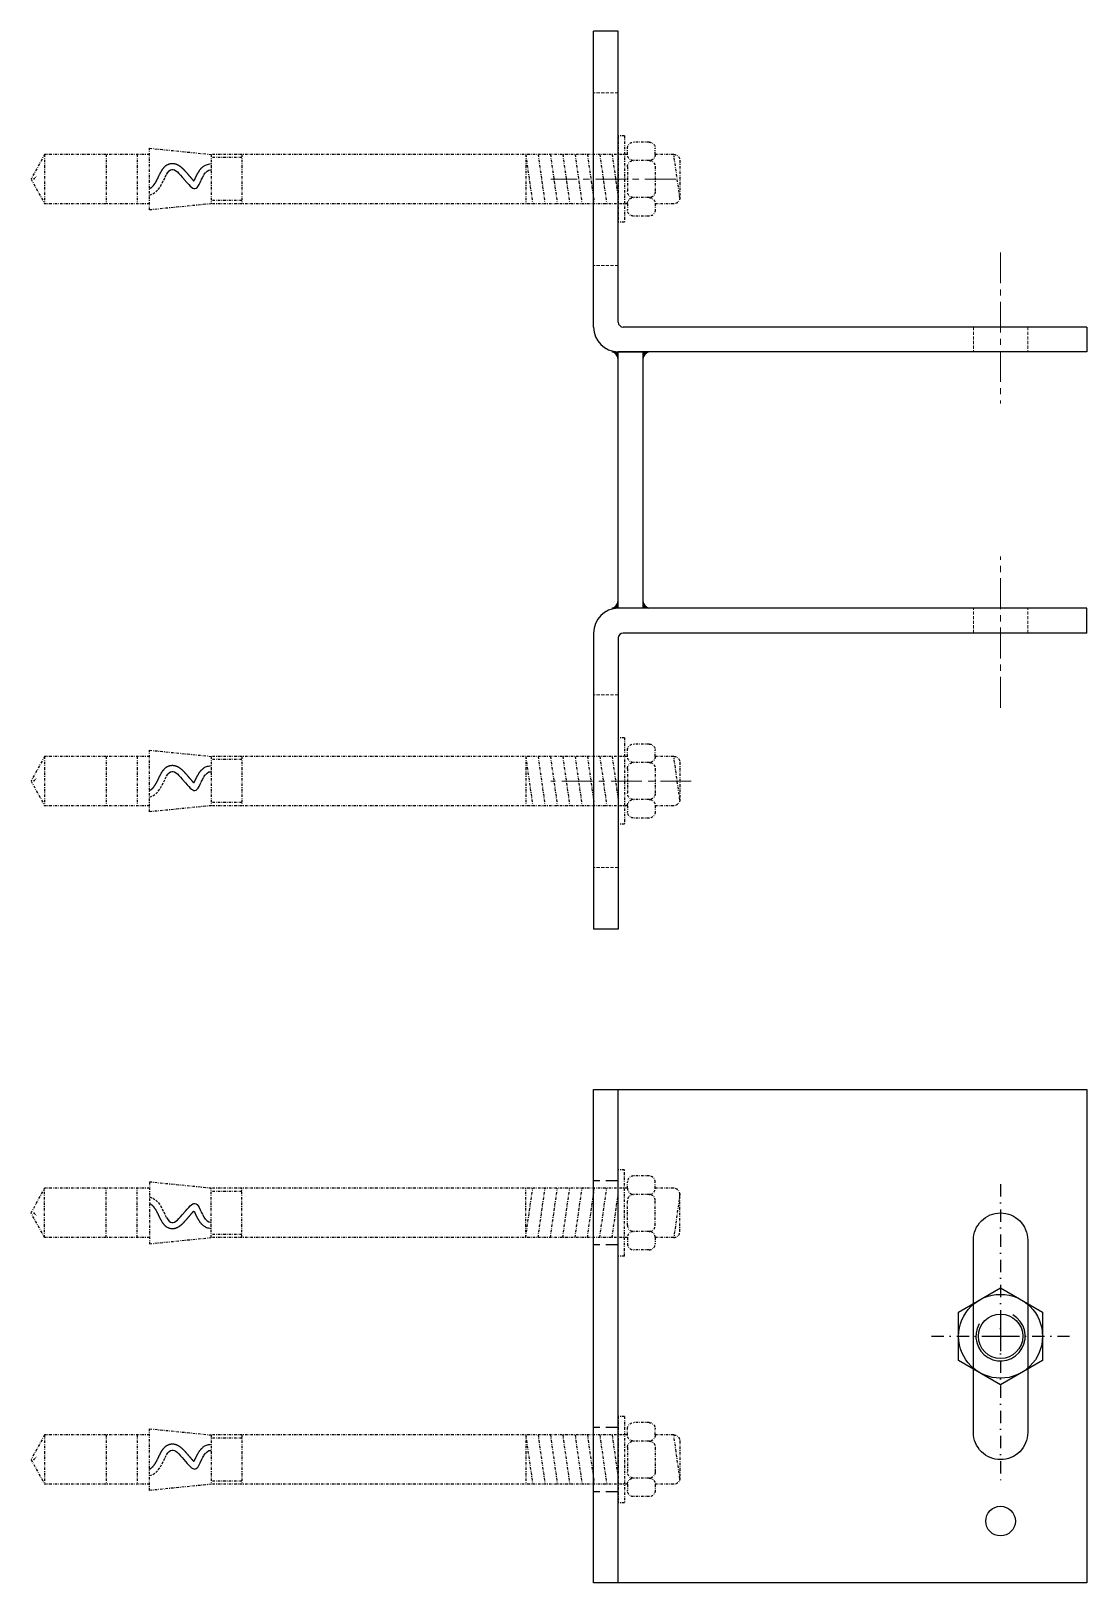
# Model space of a CAD drawing. Header units: millimetres. Extents: x -74804 to -74014, y 42042 to 42869.
# Drawn here: x -74804.5 to -74590.5, y 42554.7 to 42869.2 of the extents above; entities that cross this region are included whole.
import ezdxf

# ---------------------------------------------------------------- set-up
doc = ezdxf.new("R2010")
doc.units = ezdxf.units.MM
for name, pattern in [('CENTER', [2, 1.25, -0.25, 0.25, -0.25]), ('DASHDOT', [1, 0.5, -0.25, 0, -0.25]), ('HIDDEN', [0.375, 0.25, -0.125]), ('HIDDEN2', [0.1875, 0.125, -0.0625])]:
    doc.linetypes.add(name, pattern=pattern)
for name, color, linetype in [('ART_AKS', 1, 'DASHDOT'), ('ART_ANKRAJ', 83, 'Continuous'), ('ART_DUBEL', 55, 'Continuous'), ('GÖR-PROFIL', 172, 'Continuous'), ('Vida-Aksesuar', 8, 'Continuous'), ('ÇELİK', 62, 'Continuous')]:
    doc.layers.add(name, color=color, linetype=linetype)
doc.layers.add('ART_AKSESUAR', color=11, linetype='Continuous', lineweight=13)

# ---------------------------------------------------------------- blocks, each defined once
blk = doc.blocks.new("120'lik_Dubel")
at = {"layer": 'ART_DUBEL', "linetype": 'DASHDOT'}
for p, q in [((9439.29, 62684.62), (9444.29, 62687.37)), ((9444.29, 62687.37), (9449.29, 62684.62)), ((9439.29, 62663.37), (9439.29, 62684.62)), ((9439.29, 62684.62), (9449.29, 62684.62)), ((9449.29, 62663.37), (9449.29, 62684.62)), ((9439.29, 62672.12), (9449.29, 62672.12)), ((9439.29, 62665.87), (9449.29, 62665.87)), ((9442.19, 62660.64), (9442.12, 62660.59)), ((9442.25, 62660.69), (9442.19, 62660.64)), ((9442.31, 62660.73), (9442.25, 62660.69)), ((9442.38, 62660.78), (9442.31, 62660.73)), ((9442.45, 62660.82), (9442.38, 62660.78)), ((9442.52, 62660.87), (9442.45, 62660.82)), ((9442.59, 62660.91), (9442.52, 62660.87)), ((9442.66, 62660.95), (9442.59, 62660.91)), ((9442.73, 62660.99), (9442.66, 62660.95)), ((9442.8, 62661.03), (9442.73, 62660.99)), ((9442.87, 62661.07), (9442.8, 62661.03)), ((9442.94, 62661.11), (9442.87, 62661.07)), ((9443.02, 62661.15), (9442.94, 62661.11)), ((9443.09, 62661.19), (9443.02, 62661.15)), ((9443.17, 62661.23), (9443.09, 62661.19)), ((9443.24, 62661.27), (9443.17, 62661.23)), ((9443.32, 62661.3), (9443.24, 62661.27)), ((9443.39, 62661.34), (9443.32, 62661.3)), ((9443.47, 62661.38), (9443.39, 62661.34)), ((9443.55, 62661.42), (9443.47, 62661.38)), ((9443.62, 62661.45), (9443.55, 62661.42)), ((9443.7, 62661.49), (9443.62, 62661.45)), ((9443.78, 62661.53), (9443.7, 62661.49)), ((9443.85, 62661.56), (9443.78, 62661.53)), ((9443.93, 62661.6), (9443.85, 62661.56)), ((9444.01, 62661.64), (9443.93, 62661.6)), ((9444.08, 62661.67), (9444.01, 62661.64)), ((9444.16, 62661.71), (9444.08, 62661.67)), ((9444.23, 62661.75), (9444.16, 62661.71)), ((9444.31, 62661.79), (9444.23, 62661.75)), ((9444.38, 62661.83), (9444.31, 62661.79)), ((9444.46, 62661.86), (9444.38, 62661.83)), ((9444.53, 62661.9), (9444.46, 62661.86)), ((9445.12, 62660.79), (9444.48, 62660.47)), ((9444.6, 62661.94), (9444.53, 62661.9)), ((9444.68, 62661.98), (9444.6, 62661.94)), ((9444.75, 62662.02), (9444.68, 62661.98)), ((9444.82, 62662.06), (9444.75, 62662.02)), ((9444.89, 62662.1), (9444.82, 62662.06)), ((9444.96, 62662.14), (9444.89, 62662.1)), ((9445.02, 62662.18), (9444.96, 62662.14)), ((9445.09, 62662.22), (9445.02, 62662.18)), ((9445.15, 62662.26), (9445.09, 62662.22)), ((9445.77, 62661.16), (9445.12, 62660.79)), ((9445.22, 62662.3), (9445.15, 62662.26)), ((9445.28, 62662.35), (9445.22, 62662.3)), ((9445.34, 62662.39), (9445.28, 62662.35)), ((9445.4, 62662.43), (9445.34, 62662.39)), ((9445.45, 62662.47), (9445.4, 62662.43)), ((9445.51, 62662.51), (9445.45, 62662.47)), ((9445.56, 62662.56), (9445.51, 62662.51)), ((9445.61, 62662.6), (9445.56, 62662.56)), ((9445.66, 62662.64), (9445.61, 62662.6)), ((9445.71, 62662.69), (9445.66, 62662.64)), ((9445.76, 62662.73), (9445.71, 62662.69)), ((9445.8, 62662.78), (9445.76, 62662.73)), ((9446.38, 62661.59), (9445.77, 62661.16)), ((9445.85, 62662.83), (9445.8, 62662.78)), ((9445.9, 62662.88), (9445.85, 62662.83)), ((9445.94, 62662.93), (9445.9, 62662.88)), ((9445.98, 62662.98), (9445.94, 62662.93)), ((9446.03, 62663.04), (9445.98, 62662.98)), ((9446.07, 62663.1), (9446.03, 62663.04)), ((9446.11, 62663.16), (9446.07, 62663.1)), ((9446.14, 62663.21), (9446.11, 62663.16)), ((9446.17, 62663.27), (9446.14, 62663.21)), ((9446.2, 62663.32), (9446.17, 62663.27)), ((9446.22, 62663.37), (9446.2, 62663.32)), ((9446.9, 62662.09), (9446.38, 62661.59)), ((9447.3, 62662.68), (9446.9, 62662.09)), ((9447.54, 62663.37), (9447.3, 62662.68)), ((9441.12, 62658.89), (9441.11, 62658.8)), ((9441.11, 62658.8), (9441.11, 62658.72)), ((9441.11, 62658.72), (9441.11, 62658.64)), ((9441.11, 62658.64), (9441.12, 62658.56)), ((9441.14, 62659.05), (9441.12, 62658.97)), ((9441.12, 62658.97), (9441.12, 62658.89)), ((9441.12, 62658.56), (9441.12, 62658.48)), ((9441.12, 62658.48), (9441.14, 62658.4)), ((9441.15, 62659.13), (9441.14, 62659.05)), ((9441.14, 62658.4), (9441.15, 62658.32)), ((9441.17, 62659.22), (9441.15, 62659.13)), ((9441.15, 62658.32), (9441.17, 62658.24)), ((9441.19, 62659.3), (9441.17, 62659.22)), ((9441.17, 62658.24), (9441.18, 62658.17)), ((9441.18, 62658.17), (9441.2, 62658.09)), ((9441.21, 62659.38), (9441.19, 62659.3)), ((9441.2, 62658.09), (9441.23, 62658.02)), ((9441.24, 62659.46), (9441.21, 62659.38)), ((9441.23, 62658.02), (9441.25, 62657.95)), ((9441.27, 62659.53), (9441.24, 62659.46)), ((9441.25, 62657.95), (9441.28, 62657.88)), ((9441.31, 62659.61), (9441.27, 62659.53)), ((9441.28, 62657.88), (9441.31, 62657.81)), ((9441.34, 62659.68), (9441.31, 62659.61)), ((9441.31, 62657.81), (9441.34, 62657.75)), ((9441.38, 62659.76), (9441.34, 62659.68)), ((9441.34, 62657.75), (9441.37, 62657.68)), ((9441.37, 62657.68), (9441.4, 62657.62)), ((9441.42, 62659.83), (9441.38, 62659.76)), ((9441.4, 62657.62), (9441.44, 62657.56)), ((9441.47, 62659.9), (9441.42, 62659.83)), ((9441.44, 62657.56), (9441.47, 62657.5)), ((9441.51, 62659.96), (9441.47, 62659.9)), ((9441.47, 62657.5), (9441.51, 62657.44)), ((9441.56, 62660.03), (9441.51, 62659.96)), ((9441.61, 62660.09), (9441.56, 62660.03)), ((9441.66, 62660.16), (9441.61, 62660.09)), ((9441.71, 62660.22), (9441.66, 62660.16)), ((9441.77, 62660.27), (9441.71, 62660.22)), ((9441.82, 62660.33), (9441.77, 62660.27)), ((9441.88, 62660.39), (9441.82, 62660.33)), ((9441.94, 62660.44), (9441.88, 62660.39)), ((9442, 62660.49), (9441.94, 62660.44)), ((9442.06, 62660.54), (9442, 62660.49)), ((9442.12, 62660.59), (9442.06, 62660.54)), ((9442.44, 62659.13), (9442.35, 62658.86)), ((9442.35, 62658.86), (9442.35, 62658.59)), ((9442.35, 62658.59), (9442.44, 62658.3)), ((9442.63, 62659.39), (9442.44, 62659.13)), ((9442.44, 62658.3), (9442.61, 62658.01)), ((9442.61, 62658.01), (9442.85, 62657.71)), ((9442.93, 62659.65), (9442.63, 62659.39)), ((9442.85, 62657.71), (9443.15, 62657.39)), ((9443.34, 62659.92), (9442.93, 62659.65)), ((9443.87, 62660.19), (9443.34, 62659.92)), ((9444.48, 62660.47), (9443.87, 62660.19)), ((9441.51, 62657.44), (9441.54, 62657.38)), ((9441.54, 62657.38), (9441.58, 62657.32)), ((9441.58, 62657.32), (9441.62, 62657.26)), ((9441.62, 62657.26), (9441.66, 62657.21)), ((9441.66, 62657.21), (9441.7, 62657.16)), ((9441.7, 62657.16), (9441.74, 62657.1)), ((9441.74, 62657.1), (9441.78, 62657.05)), ((9441.78, 62657.05), (9441.82, 62657)), ((9441.82, 62657), (9441.87, 62656.95)), ((9441.87, 62656.95), (9441.91, 62656.89)), ((9441.91, 62656.89), (9441.95, 62656.84)), ((9441.95, 62656.84), (9442, 62656.79)), ((9442, 62656.79), (9442.04, 62656.75)), ((9442.04, 62656.75), (9442.09, 62656.7)), ((9442.09, 62656.7), (9442.14, 62656.65)), ((9442.14, 62656.65), (9442.18, 62656.6)), ((9442.18, 62656.6), (9442.23, 62656.55)), ((9442.23, 62656.55), (9442.28, 62656.5)), ((9442.28, 62656.5), (9442.32, 62656.46)), ((9442.32, 62656.46), (9442.37, 62656.41)), ((9442.37, 62656.41), (9442.42, 62656.36)), ((9442.42, 62656.36), (9442.47, 62656.32)), ((9442.47, 62656.32), (9442.52, 62656.27)), ((9442.52, 62656.27), (9442.57, 62656.23)), ((9442.57, 62656.23), (9442.62, 62656.18)), ((9442.62, 62656.18), (9442.67, 62656.13)), ((9442.67, 62656.13), (9442.72, 62656.09)), ((9442.72, 62656.09), (9442.77, 62656.04)), ((9442.77, 62656.04), (9442.82, 62656)), ((9442.82, 62656), (9442.87, 62655.95)), ((9442.87, 62655.95), (9442.92, 62655.91)), ((9442.92, 62655.91), (9442.97, 62655.87)), ((9442.97, 62655.87), (9443.02, 62655.82)), ((9443.02, 62655.82), (9443.07, 62655.78)), ((9443.07, 62655.78), (9443.12, 62655.73)), ((9443.12, 62655.73), (9443.17, 62655.69)), ((9443.15, 62657.39), (9443.51, 62657.06)), ((9443.17, 62655.69), (9443.22, 62655.65)), ((9443.22, 62655.65), (9443.28, 62655.6)), ((9443.28, 62655.6), (9443.33, 62655.56)), ((9443.33, 62655.56), (9443.38, 62655.52)), ((9443.38, 62655.52), (9443.43, 62655.47)), ((9443.43, 62655.47), (9443.48, 62655.43)), ((9443.48, 62655.43), (9443.53, 62655.39)), ((9443.51, 62657.06), (9443.89, 62656.72)), ((9443.53, 62655.39), (9443.58, 62655.35)), ((9443.58, 62655.35), (9443.63, 62655.31)), ((9443.63, 62655.31), (9443.68, 62655.26)), ((9443.68, 62655.26), (9443.73, 62655.22)), ((9443.73, 62655.22), (9443.77, 62655.18)), ((9443.77, 62655.18), (9443.82, 62655.14)), ((9443.82, 62655.14), (9443.87, 62655.1)), ((9443.87, 62655.1), (9443.92, 62655.06)), ((9443.89, 62656.72), (9444.29, 62656.38)), ((9443.92, 62655.06), (9443.96, 62655.02)), ((9443.96, 62655.02), (9444.01, 62654.98)), ((9444.01, 62654.98), (9444.06, 62654.94)), ((9444.06, 62654.94), (9444.1, 62654.9)), ((9444.1, 62654.9), (9444.15, 62654.87)), ((9444.15, 62654.87), (9444.19, 62654.83)), ((9444.19, 62654.83), (9444.23, 62654.79)), ((9444.23, 62654.79), (9444.27, 62654.75)), ((9444.27, 62654.75), (9444.31, 62654.72)), ((9444.29, 62656.38), (9444.68, 62656.05)), ((9444.31, 62654.72), (9444.35, 62654.68)), ((9444.35, 62654.68), (9444.39, 62654.65)), ((9444.39, 62654.65), (9444.43, 62654.62)), ((9444.43, 62654.62), (9444.46, 62654.59)), ((9444.46, 62654.59), (9444.49, 62654.56)), ((9444.49, 62654.56), (9444.52, 62654.53)), ((9444.52, 62654.53), (9444.55, 62654.5)), ((9444.55, 62654.5), (9444.57, 62654.48)), ((9444.57, 62654.48), (9444.6, 62654.46)), ((9444.59, 62654.33), (9444.57, 62654.31)), ((9444.61, 62654.35), (9444.59, 62654.33)), ((9444.6, 62654.46), (9444.61, 62654.44)), ((9444.61, 62654.44), (9444.62, 62654.42)), ((9444.62, 62654.36), (9444.61, 62654.35)), ((9444.62, 62654.42), (9444.63, 62654.4)), ((9444.63, 62654.38), (9444.62, 62654.36)), ((9444.63, 62654.4), (9444.63, 62654.38)), ((9444.68, 62656.05), (9445.06, 62655.73)), ((9445.06, 62655.73), (9445.41, 62655.42)), ((9445.41, 62655.42), (9445.71, 62655.12)), ((9445.71, 62655.12), (9445.94, 62654.85)), ((9445.94, 62654.85), (9446.1, 62654.6)), ((9446.1, 62654.6), (9446.19, 62654.37)), ((9446.19, 62654.37), (9446.2, 62654.15)), ((9441.25, 62651.42), (9441.2, 62651.16)), ((9441.3, 62651.64), (9441.25, 62651.42)), ((9441.37, 62651.83), (9441.3, 62651.64)), ((9441.44, 62651.99), (9441.37, 62651.83)), ((9441.51, 62652.13), (9441.44, 62651.99)), ((9441.58, 62652.26), (9441.51, 62652.13)), ((9441.66, 62652.37), (9441.58, 62652.26)), ((9441.73, 62652.47), (9441.66, 62652.37)), ((9441.81, 62652.56), (9441.73, 62652.47)), ((9441.88, 62652.65), (9441.81, 62652.56)), ((9441.95, 62652.72), (9441.88, 62652.65)), ((9442.02, 62652.8), (9441.95, 62652.72)), ((9442.09, 62652.86), (9442.02, 62652.8)), ((9442.16, 62652.93), (9442.09, 62652.86)), ((9442.23, 62652.99), (9442.16, 62652.93)), ((9442.3, 62653.05), (9442.23, 62652.99)), ((9442.37, 62653.1), (9442.3, 62653.05)), ((9442.44, 62653.16), (9442.37, 62653.1)), ((9442.46, 62651.31), (9442.41, 62650.87)), ((9442.51, 62653.21), (9442.44, 62653.16)), ((9442.68, 62651.7), (9442.46, 62651.31)), ((9442.59, 62653.26), (9442.51, 62653.21)), ((9442.66, 62653.31), (9442.59, 62653.26)), ((9442.73, 62653.35), (9442.66, 62653.31)), ((9443.03, 62652.05), (9442.68, 62651.7)), ((9442.8, 62653.4), (9442.73, 62653.35)), ((9442.88, 62653.44), (9442.8, 62653.4)), ((9442.95, 62653.49), (9442.88, 62653.44)), ((9443.02, 62653.53), (9442.95, 62653.49)), ((9443.09, 62653.57), (9443.02, 62653.53)), ((9443.46, 62652.35), (9443.03, 62652.05)), ((9443.16, 62653.61), (9443.09, 62653.57)), ((9443.24, 62653.65), (9443.16, 62653.61)), ((9443.31, 62653.69), (9443.24, 62653.65)), ((9443.38, 62653.72), (9443.31, 62653.69)), ((9443.45, 62653.76), (9443.38, 62653.72)), ((9443.52, 62653.8), (9443.45, 62653.76)), ((9443.96, 62652.62), (9443.46, 62652.35)), ((9443.59, 62653.83), (9443.52, 62653.8)), ((9443.65, 62653.86), (9443.59, 62653.83)), ((9443.72, 62653.9), (9443.65, 62653.86)), ((9443.79, 62653.93), (9443.72, 62653.9)), ((9443.85, 62653.96), (9443.79, 62653.93)), ((9443.92, 62653.99), (9443.85, 62653.96)), ((9443.98, 62654.02), (9443.92, 62653.99)), ((9444.47, 62652.87), (9443.96, 62652.62)), ((9444.04, 62654.05), (9443.98, 62654.02)), ((9444.1, 62654.08), (9444.04, 62654.05)), ((9444.16, 62654.11), (9444.1, 62654.08)), ((9444.22, 62654.13), (9444.16, 62654.11)), ((9444.28, 62654.16), (9444.22, 62654.13)), ((9444.33, 62654.18), (9444.28, 62654.16)), ((9444.38, 62654.21), (9444.33, 62654.18)), ((9444.42, 62654.23), (9444.38, 62654.21)), ((9444.47, 62654.25), (9444.42, 62654.23)), ((9444.5, 62654.27), (9444.47, 62654.25)), ((9444.95, 62653.1), (9444.47, 62652.87)), ((9444.54, 62654.29), (9444.5, 62654.27)), ((9444.57, 62654.31), (9444.54, 62654.29)), ((9445.38, 62653.31), (9444.95, 62653.1)), ((9445.72, 62653.52), (9445.38, 62653.31)), ((9445.97, 62653.73), (9445.72, 62653.52)), ((9446.12, 62653.93), (9445.97, 62653.73)), ((9446.2, 62654.15), (9446.12, 62653.93)), ((9439.29, 62566.5), (9439.29, 62650.87)), ((9439.91, 62644.62), (9439.91, 62650.87)), ((9441.2, 62651.16), (9441.16, 62650.87)), ((9448.66, 62644.62), (9448.66, 62650.87)), ((9439.29, 62644.62), (9449.29, 62644.62)), ((9439.29, 62587.12), (9449.29, 62587.12)), ((9439.29, 62587.12), (9449.29, 62585.71)), ((9439.89, 62585.73), (9439.89, 62585.73)), ((9439.29, 62584.62), (9449.29, 62583.21)), ((9439.29, 62582.12), (9449.29, 62580.71)), ((9439.29, 62579.62), (9449.29, 62578.21)), ((9439.29, 62577.12), (9449.29, 62575.71)), ((9439.29, 62574.62), (9449.29, 62573.21)), ((9439.29, 62572.12), (9449.29, 62570.71)), ((9439.29, 62569.62), (9448.13, 62568.37)), ((9435.54, 62568.37), (9453.04, 62568.37)), ((9435.54, 62567.12), (9435.54, 62568.37)), ((9435.54, 62567.12), (9453.04, 62567.12)), ((9439.29, 62566.5), (9438.04, 62566.5)), ((9441.79, 62566.5), (9446.79, 62566.5)), ((9449.29, 62566.5), (9450.54, 62566.5)), ((9453.04, 62567.12), (9453.04, 62568.37)), ((9436.79, 62562.12), (9436.79, 62565.25)), ((9440.54, 62562.12), (9440.54, 62565.25)), ((9451.79, 62562.12), (9451.79, 62565.25)), ((9439.29, 62560.87), (9438.04, 62560.87)), ((9449.29, 62560.87), (9450.54, 62560.87)), ((9449.29, 62557.12), (9449.29, 62560.87)), ((9440.54, 62555.87), (9448.04, 62555.87))]:
    blk.add_line(p, q, dxfattribs=at)
blk.add_lwpolyline([(9448.13, 62555.87), (9439.29, 62557.12), (9439.29, 62560.87, 0.414214), (9440.54, 62562.12, 0.414214), (9441.79, 62560.87), (9446.79, 62560.87, 0.414214), (9448.04, 62562.12), (9448.04, 62565.25, -0.414214), (9449.29, 62566.5), (9449.29, 62650.87), (9450.54, 62663.37), (9438.04, 62663.37), (9439.29, 62650.87), (9449.29, 62650.87)], format="xyb", dxfattribs=at)
for centre, start, end in [((9438.04, 62565.25), 90, 180), ((9439.29, 62565.25), 0, 90), ((9441.79, 62565.25), 90, 180), ((9446.79, 62565.25), 0, 90), ((9450.54, 62565.25), 0, 90), ((9438.04, 62562.12), 180, 270), ((9449.29, 62562.12), 180, 270), ((9450.54, 62562.12), 270, 0), ((9440.54, 62557.12), 180, 270), ((9448.04, 62557.12), 270, 0)]:
    blk.add_arc(centre, 1.25, start, end, dxfattribs=at)
blk.add_solid([(9444.23, 62686.99), (9444.46, 62686.75), (9443.63, 62686.17)], dxfattribs=at)
blk = doc.blocks.new('*U10')
at = {"layer": 'ART_AKS', "ltscale": 5}
for p, q in [((18769.43, 1581.76), (18769.43, 1521.75)), ((18755.44, 1550.96), (18783.41, 1550.96))]:
    blk.add_line(p, q, dxfattribs=at)
at = {"layer": 'ART_ANKRAJ', "ltscale": 10}
blk.add_line((18691.94, 1500.96), (18691.94, 1600.96), dxfattribs=at)
blk.add_lwpolyline([(18686.94, 1600.96), (18786.93, 1600.96), (18786.93, 1500.96), (18686.94, 1500.96), (18686.94, 1600.96)], dxfattribs=at)
blk.add_lwpolyline([(18774.93, 1570.46), (18774.93, 1531.46, -0.414214), (18769.43, 1525.96), (18769.43, 1525.96, -0.414214), (18763.93, 1531.46), (18763.93, 1570.46, -0.414214), (18769.43, 1575.96), (18769.43, 1575.96, -0.414214)], format="xyb", close=True, dxfattribs=at)
blk.add_circle((18769.42, 1513.5), 3, dxfattribs=at)
at = {"layer": 'Vida-Aksesuar'}
for p, q in [((18769.43, 1554.26), (18769.43, 1547.96)), ((18765.73, 1550.96), (18772.83, 1550.96))]:
    blk.add_line(p, q, dxfattribs=at)
blk.add_lwpolyline([(18760.93, 1546.05), (18760.93, 1555.87), (18769.43, 1560.78), (18777.93, 1555.87), (18777.93, 1546.05), (18769.43, 1541.15)], close=True, dxfattribs=at)
for radius in [8.5, 4.5]:
    blk.add_circle((18769.43, 1550.96), radius, dxfattribs=at)
blk.add_arc((18769.43, 1550.96), 5, 150, 60, dxfattribs=at)
at = {"layer": 'ÇELİK', "linetype": 'HIDDEN', "ltscale": 10}
for p, q in [((18691.94, 1582.46), (18686.94, 1582.46)), ((18691.94, 1569.46), (18686.94, 1569.46)), ((18691.94, 1532.46), (18686.94, 1532.46)), ((18691.94, 1519.46), (18686.94, 1519.46))]:
    blk.add_line(p, q, dxfattribs=at)
at = {"layer": 'ART_DUBEL', "extrusion": (0, 0, -1), "xscale": -1, "zscale": -1, "rotation": 270}
blk.add_blockref("120'lik_Dubel", (-81260.31, -7868.33), dxfattribs=at)
at = {"layer": 'ART_DUBEL', "extrusion": (0, 0, -1), "zscale": -1, "rotation": 270}
blk.add_blockref("120'lik_Dubel", (-81260.31, 10970.25), dxfattribs=at)
blk = doc.blocks.new('*U11')
at = {"layer": 'ART_ANKRAJ'}
for points in [[(18066.2, 1335.05), (18066.2, 1333.83), (18067.65, 1333.83, -0.267221)], [(18118.2, 1335.05), (18118.2, 1333.83), (18116.76, 1333.83, 0.267221)], [(18066.2, 1327.61), (18066.2, 1328.83), (18067.65, 1328.83, 0.267221)], [(18118.2, 1327.61), (18118.2, 1328.83), (18116.76, 1328.83, -0.267221)]]:
    blk.add_hatch(color=256, dxfattribs=at).paths.add_polyline_path(points)
at = {"layer": 'ART_ANKRAJ', "color": 0, "linetype": 'CENTER', "lineweight": 5, "ltscale": 5}
for p, q in [((18031.2, 1319.03), (18031.2, 1347.5)), ((18153.2, 1322.18), (18153.2, 1347.5)), ((18046.06, 1256.33), (18076.72, 1256.33)), ((18138.35, 1256.33), (18107.69, 1256.33))]:
    blk.add_line(p, q, dxfattribs=at)
at = {"layer": 'ART_ANKRAJ'}
for p, q in [((18061.2, 1338.83), (18001.2, 1338.83)), ((18001.2, 1333.83), (18001.2, 1338.83)), ((18123.2, 1338.83), (18183.2, 1338.83)), ((18183.2, 1333.83), (18183.2, 1338.83)), ((18060.2, 1333.83), (18001.2, 1333.83)), ((18066.2, 1238.83), (18066.2, 1333.83)), ((18118.2, 1238.83), (18118.2, 1333.83)), ((18124.2, 1333.83), (18183.2, 1333.83)), ((18061.2, 1238.83), (18061.2, 1332.83)), ((18123.2, 1238.83), (18123.2, 1332.83)), ((18061.2, 1238.83), (18066.2, 1238.83)), ((18123.2, 1238.83), (18118.2, 1238.83))]:
    blk.add_line(p, q, dxfattribs=at)
at = {"layer": 'ART_ANKRAJ', "color": 0, "linetype": 'HIDDEN2', "lineweight": 5, "ltscale": 5}
for p, q in [((18013.7, 1333.83), (18013.7, 1338.83)), ((18048.7, 1333.83), (18048.7, 1338.83)), ((18135.7, 1333.83), (18135.7, 1338.83)), ((18170.7, 1333.83), (18170.7, 1338.83)), ((18061.2, 1261.83), (18066.2, 1261.83)), ((18123.2, 1261.83), (18118.2, 1261.83)), ((18061.2, 1250.83), (18066.2, 1250.83)), ((18123.2, 1250.83), (18118.2, 1250.83))]:
    blk.add_line(p, q, dxfattribs=at)
at = {"layer": 'ART_ANKRAJ'}
blk.add_lwpolyline([(18118.2, 1328.83), (18066.2, 1328.83), (18066.2, 1333.83), (18118.2, 1333.83)], close=True, dxfattribs=at)
for centre, radius, start, end in [((18061.2, 1333.83), 5, 0, 90), ((18123.2, 1333.83), 5, 90, 180), ((18060.2, 1332.83), 1, 0, 90), ((18067.99, 1335.69), 1.89, 199.8138, 259.6581), ((18116.42, 1335.69), 1.89, 280.3419, 340.1862), ((18124.2, 1332.83), 1, 90, 180), ((18067.99, 1326.97), 1.89, 100.3419, 160.1862), ((18116.42, 1326.97), 1.89, 19.8138, 79.6581)]:
    blk.add_arc(centre, radius, start, end, dxfattribs=at)
at = {"layer": 'ART_AKSESUAR', "extrusion": (0, 0, -1), "zscale": -1}
for p in [(-27475.49, -61234.54), (-27597.49, -61234.54)]:
    blk.add_blockref("120'lik_Dubel", p, dxfattribs=at)

msp = doc.modelspace()

# ---------------------------------------------------------------- block references
msp.add_blockref('*U10', (-93377.39, 41053.69))
at = {"layer": 'GÖR-PROFIL', "rotation": 90}
msp.add_blockref('*U11', (-73351.62, 24685.99), dxfattribs=at)

doc.saveas('drawing.dxf')
